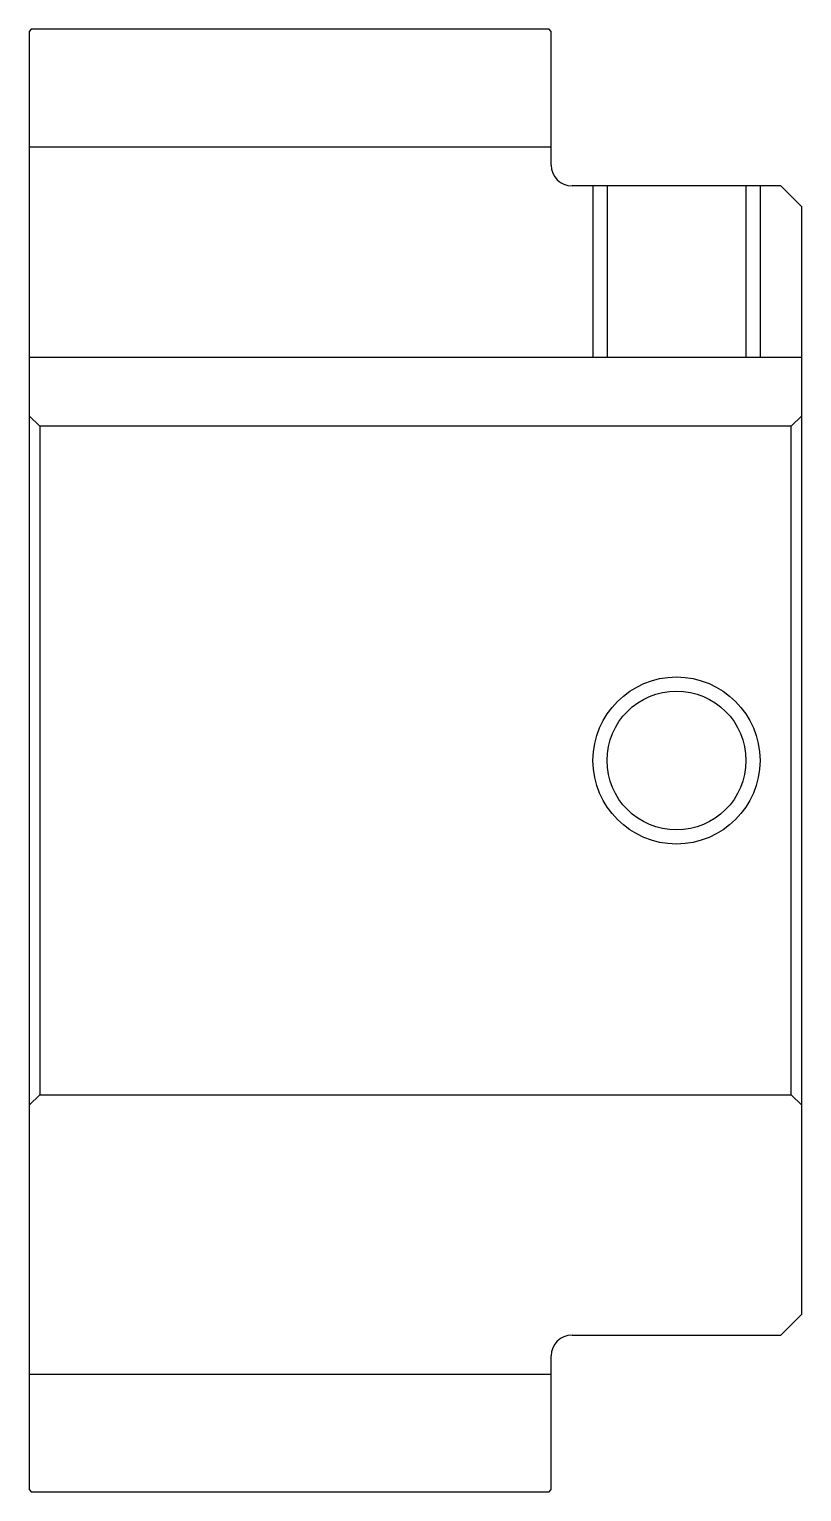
# Model space of a CAD drawing. Header units: metres. Extents: x 162 to 410, y 128 to 198.
# Drawn here: x 162 to 199, y 128 to 198 of the extents above.
import ezdxf

# ---------------------------------------------------------------- set-up
doc = ezdxf.new("R2010")
doc.units = ezdxf.units.M

msp = doc.modelspace()

# ---------------------------------------------------------------- linework, layer by layer
at = {"color": 4}
for p, q in [((162, 192.375), (187, 192.375)), ((162, 182.300003), (199, 182.300003)), ((198.5, 179), (199, 179.5)), ((162.5, 179), (162.5, 147)), ((198.5, 147), (199, 146.5)), ((162, 133.625), (187, 133.625))]:
    msp.add_line(p, q, dxfattribs=at)
for points in [[(187, 191.5), (187, 197.899994), (186.899994, 198), (162.100006, 198), (162, 197.899994), (162, 146.5)], [(188, 135.5), (198, 135.5), (199, 136.5), (199, 189.5), (198, 190.5), (188, 190.5)], [(189, 190.5), (189, 182.300003)], [(189.675003, 190.5), (189.675003, 182.300003)], [(196.324997, 190.5), (196.324997, 182.300003)], [(197, 190.5), (197, 182.300003)], [(162, 146.5), (162.5, 147), (198.5, 147), (198.5, 179), (162.5, 179), (162, 179.5)], [(162, 146.5), (162, 128.100006), (162.100006, 128), (186.899994, 128), (187, 128.100006), (187, 134.5)]]:
    msp.add_lwpolyline(points, dxfattribs=at)
at = {"color": 7}
msp.add_circle((193, 163), 4, dxfattribs=at)
at = {"color": 4}
msp.add_circle((193, 163), 3.325, dxfattribs=at)
for centre, start, end in [((188, 191.5), 180, 270), ((188, 134.5), 90, 180)]:
    msp.add_arc(centre, 1, start, end, dxfattribs=at)

doc.saveas('drawing.dxf')
